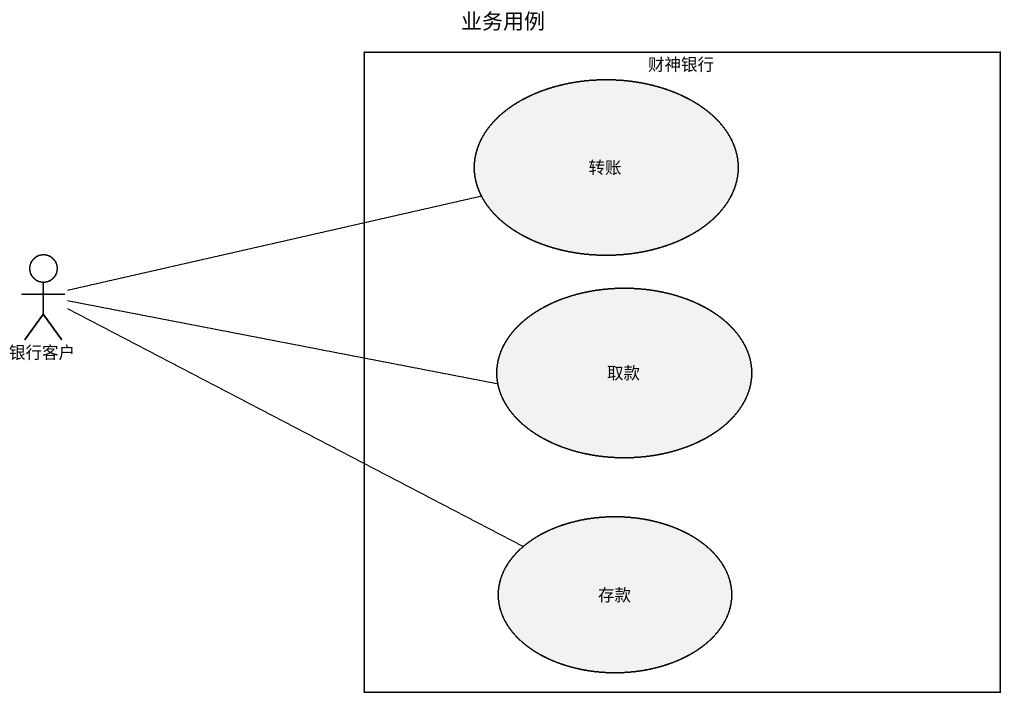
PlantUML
@startuml
title 业务用例
rectangle 财神银行 {
  usecase 转账
  usecase 取款
  usecase 存款
}
actor 银行客户
银行客户 -right- 转账
银行客户 -right- 取款
银行客户 -right- 存款
@enduml
